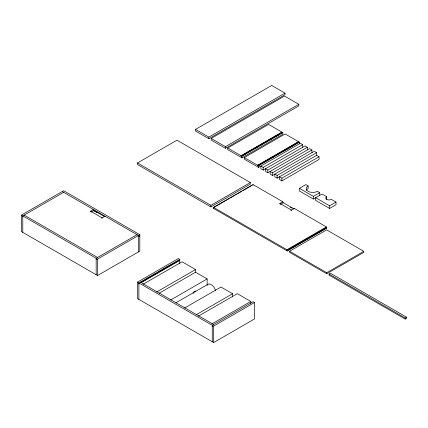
<?xml version="1.0" encoding="UTF-8"?>
<svg xmlns="http://www.w3.org/2000/svg" width="428" height="428" viewBox="0 0 428 428"><rect width="100%" height="100%" fill="white"/><g stroke="black" fill="none" stroke-linecap="round" stroke-linejoin="round"><path stroke-width="0.64" d="M21.4 215.113L63.66 190.717L139.817 234.683L139.817 251.134L97.557 275.53L21.4 231.559L21.4 215.113L97.557 259.079L139.817 234.683M63.66 192.322L22.791 215.915L22.791 232.367M137.495 162.966L176.967 140.175L250.337 182.537L250.337 184.104L210.865 206.895L137.495 164.534L137.495 162.966L210.865 205.328L250.337 182.537M195.543 129.411L271.7 85.445L285.016 93.133L285.016 94.738L208.859 138.709L195.543 131.022L195.543 129.411L208.859 137.099L285.016 93.133M211.181 138.442L284.55 96.081L298.798 104.304L298.798 105.914L225.422 148.275L211.181 140.052L211.181 138.442L225.422 146.665L298.798 104.304M91.057 212.165L93.957 210.485L104.405 216.52A0.819 0.476 60 0 0 104.988 216.183L101.506 218.194M241.06 156.097L241.435 156.311L241.435 155.91L282.298 132.316L282.855 132.637L282.855 134.248L241.991 157.841L227.744 149.613L227.744 148.008L268.613 124.414L281.929 132.102L281.929 132.503L241.06 156.097L241.06 155.696L281.929 132.102M242.585 155.648L246.036 153.652M255.249 148.334L256.399 147.671M257.549 147.007L258.699 146.344M260.427 145.343L261.578 144.68M265.606 142.353L266.756 141.689M270.785 139.362L271.941 138.699M275.969 136.371L279.42 134.381M280.57 133.713L282.298 132.717L282.298 132.316M241.435 155.91L241.991 156.231L282.855 132.637M302.671 147.296L302.671 144.616L300.349 143.273L258.555 167.401L244.313 159.179L244.313 157.568L285.176 133.975L298.493 141.663L298.493 142.069L257.629 165.663L257.629 165.256L298.493 141.663M137.03 234.683L96.166 258.277L96.166 274.728M257.629 165.663L257.998 165.877L257.998 165.476L298.867 141.882L299.423 142.203L299.423 143.808M257.998 165.877L259.149 165.208M267.784 160.227L269.512 159.227M272.962 157.237L274.69 156.236M278.719 153.914L279.869 153.245M283.898 150.924L285.053 150.255M286.204 149.591L287.354 148.928M289.082 147.933L290.232 147.264M291.382 146.601L292.533 145.937M294.261 144.942L295.411 144.273M257.998 165.476L258.555 165.797L299.423 142.203M138.421 236.561L139.817 235.758M138.421 236.572L139.817 235.769M307.315 149.977L307.315 147.296L304.993 145.953L263.199 170.082L260.877 168.744L260.877 166.064L263.199 167.401L302.671 144.616M311.959 152.657L311.959 149.977L309.637 148.634L267.842 172.768L265.521 171.425L265.521 168.744L267.842 170.082L307.315 147.296M316.602 152.657L277.13 175.448L274.808 174.105L274.808 176.785L277.13 178.128L316.602 155.337L316.602 152.657L314.28 151.319L272.486 175.448L270.164 174.105L270.164 171.425L272.486 172.768L311.959 149.977M213.535 207.366L253.007 184.575L282.726 201.732A0.819 0.476 60 0 0 283.309 202.738L293.758 208.773A0.819 0.476 60 0 0 294.336 208.436L326.377 226.936L326.377 227.578L286.904 250.369L286.904 249.727L213.535 207.366L213.535 208.008L213.187 207.805L213.187 208.238L287.258 251.001L326.73 228.21L326.377 227.578M213.187 207.805L229.205 198.56M230.35 197.897L234.351 195.585M235.496 194.927L236.641 194.264M237.786 193.606L241.788 191.295M242.933 190.631L252.087 185.351M281.892 178.192L319.042 156.744L319.042 159.425L281.892 180.878L279.452 179.466L279.452 176.785L281.892 178.192L281.892 180.878M326.184 199.769A3.285 1.894 0 0 1 326.703 199.373A3.285 1.894 0 0 1 326.703 196.693L322.059 194.012L313.355 199.041L299.423 190.995L299.423 188.315L305.806 184.629L308.128 185.971A6.57 3.793 0 0 0 308.128 191.332A6.57 3.793 0 0 0 317.416 191.332L319.737 192.67L319.737 195.355M212.261 341.753L212.261 325.301L253.125 301.708L254.516 302.516L254.516 318.962L213.652 342.555L137.495 298.589L137.495 282.138L178.358 258.544L179.755 259.352L179.755 259.994L140.614 282.587M179.755 259.352L138.886 282.945L138.886 299.391M146.023 279.067L149.474 277.071M153.502 274.744L154.652 274.08M158.681 271.753L159.837 271.09M163.865 268.763L165.015 268.099M166.743 267.104L167.894 266.441M169.044 265.772L170.194 265.109M141.192 282.689L179.755 260.422L179.755 263.766M279.998 203.979A0.819 0.476 60 0 1 279.826 203.412L282.726 201.732M280.404 204.413L283.309 202.738M143.177 284.219L182.077 261.765L195.543 269.538L195.543 272.165M299.423 188.315L313.355 196.361L319.737 192.67M290.853 210.448L294.336 208.436M156.643 291.998L195.543 269.538M159.088 293.266L195.543 272.219L207.152 278.922L207.152 285.289M329.608 205.745L335.991 202.053L335.991 204.739L329.608 208.425L315.677 200.379L315.677 197.699L329.608 205.745L329.608 208.425M170.697 299.969L207.152 278.922M195.543 290.986L193.221 292.329L193.221 293.555M175.967 302.746L207.928 284.294M184.511 308.08L220.966 287.033L232.575 293.736L232.575 296.92M286.904 249.727L326.377 226.936M286.904 250.369L287.258 250.567L326.73 227.782M289.579 251.268L326.612 229.884L363.763 251.332L363.763 252.408L326.73 273.786L289.579 252.338L289.579 251.268L326.73 272.716L363.763 251.332M196.12 314.783L232.575 293.736M198.437 316.126L237.337 293.667L250.803 301.44L250.803 303.415M211.903 323.9L250.803 301.44M137.495 282.138L213.652 326.109L254.516 302.516M329.052 274.043L330.443 273.235L406.6 317.207L406.6 318.293L405.209 319.095L329.052 275.129L329.052 274.043L405.209 318.009L406.6 317.207M281.929 132.503L282.298 132.717M298.493 142.069L298.867 142.283L298.867 141.882M316.602 155.337L319.042 156.744M335.991 202.053L331.347 199.373A3.285 1.894 0 0 1 326.703 199.373L326.703 196.693M227.744 148.008L241.06 155.696M244.313 157.568L257.629 165.256M290.27 207.163L292.008 208.163M279.826 203.412L291.436 210.111A0.819 0.476 60 0 1 291.393 210.346M62.263 191.519L138.421 235.491L138.421 251.937M179.402 259.791L179.755 259.994M93.4 210.565L96.872 212.572M179.402 260.219L179.755 260.422M24.187 215.113L97.557 257.474M140.282 282.138L213.652 324.499M22.791 216.563L22.443 216.359L22.791 216.991M96.166 258.919L96.514 259.55L96.166 259.352M138.886 283.587L138.538 283.384L138.886 284.015M212.261 325.949L212.609 326.575L212.261 326.377M405.209 318.009L405.209 319.095M326.73 272.716L326.73 273.786M313.355 196.361L313.355 199.041M308.128 185.971L308.128 188.652A6.57 3.793 0 0 0 306.432 190.353M287.258 250.567L287.258 251.001M277.13 175.448L277.13 178.128M272.486 172.768L272.486 175.448M267.842 170.082L267.842 172.768M263.199 167.401L263.199 170.082M258.555 165.797L258.555 167.401M253.007 184.575L253.007 185.217M241.991 156.231L241.991 157.841M225.422 146.665L225.422 148.275M213.652 326.109L213.652 342.555M210.865 205.328L210.865 206.895M208.859 137.099L208.859 138.709M97.557 259.079L97.557 275.53M207.195 284.978A6.57 3.793 60 0 1 211.619 284.871A6.57 3.793 60 0 1 215.578 290.666M93.957 210.485A0.819 0.476 60 0 1 93.379 209.485L90.474 211.159L102.083 217.863A0.819 0.476 60 0 1 102.041 218.093M90.597 211.635A0.819 0.476 60 0 1 90.522 211.437"/></g></svg>
